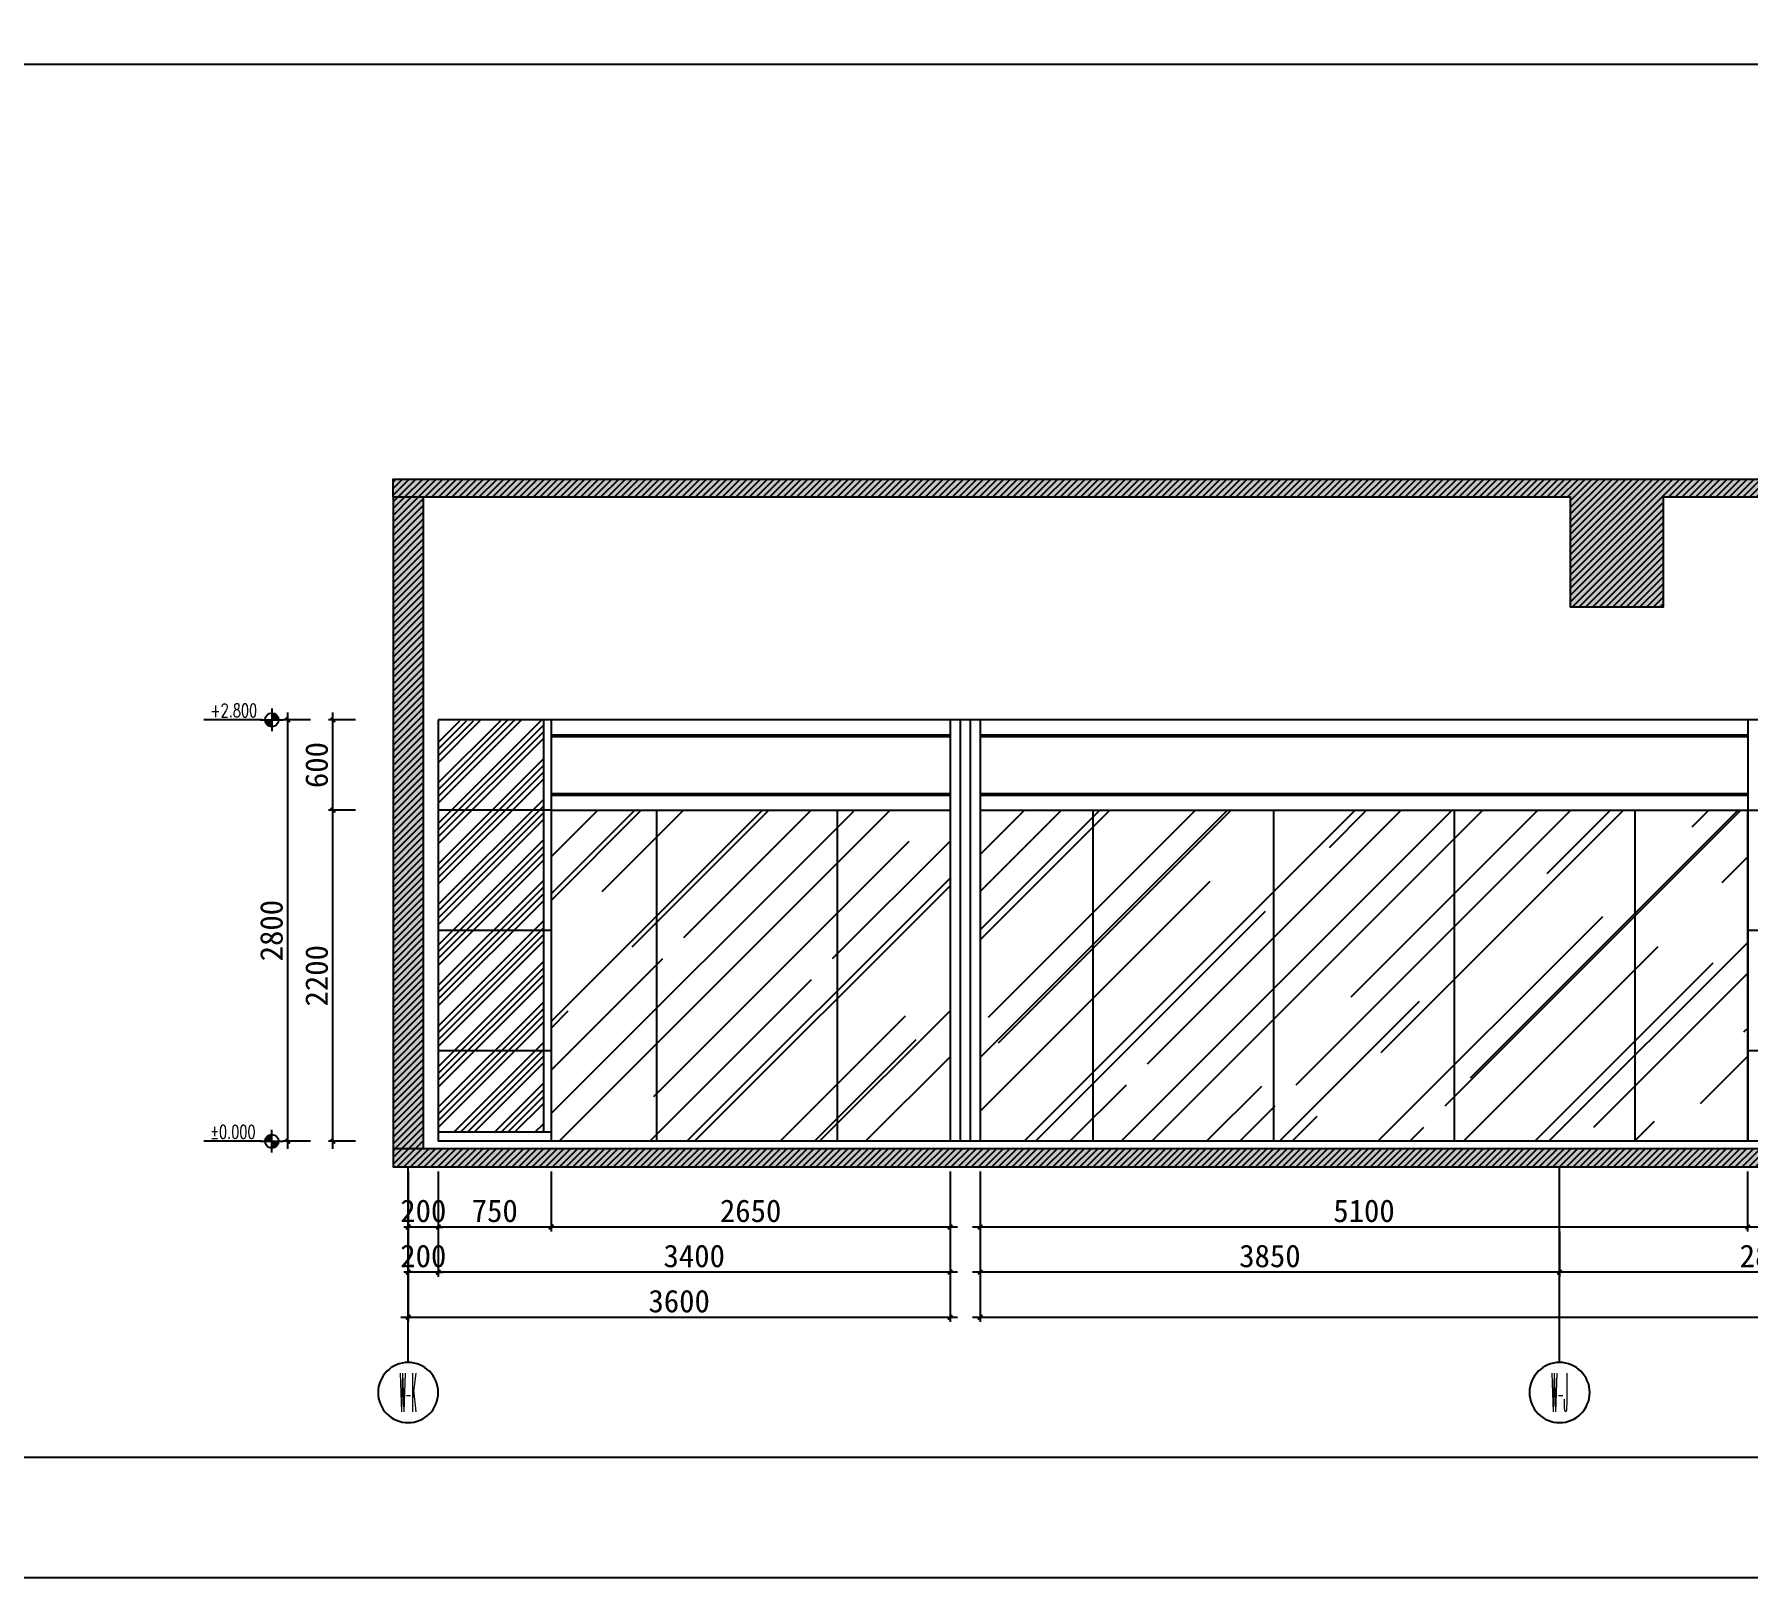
# Model space of a CAD drawing. Header units: millimetres. Extents: x 110215 to 630040, y -488650 to 141897.
# Drawn here: x 538266 to 549650, y 121786 to 132042 of the extents above; entities that cross this region are included whole.
import ezdxf
from ezdxf.enums import TextEntityAlignment as Align

# ---------------------------------------------------------------- set-up
doc = ezdxf.new("R2010")
doc.units = ezdxf.units.MM
doc.header["$LTSCALE"] = 1000
doc.layers.get('Defpoints').update_dxf_attribs({"color": 2})
for name, color, linetype in [('0-118标注', 2, 'Continuous'), ('0-140a立面通高转折线', 2, 'Continuous'), ('0-140c立面材料填充', 250, 'Continuous'), ('0-140d立面材料分隔', 146, 'Continuous'), ('0-140立面图剖切线', 4, 'Continuous')]:
    doc.layers.add(name, color=color, linetype=linetype)
doc.styles.add('_TCH_AXIS', font='COMPLEX', dxfattribs={"bigfont": 'GBCBIG'})
doc.styles.add('COMPLEX', font='COMPLEX')
doc.styles.add('DIM_FONT', font='SIMPLEX', dxfattribs={"width": 0.7, "bigfont": 'GBCBIG'})
doc.styles.add('黑体', font='simhei.ttf')
doc.dimstyles.new('50', dxfattribs={"dimscale": 50, "dimtxt": 3, "dimasz": 0.6, "dimexe": 0.6, "dimexo": 0.6, "dimtad": 1, "dimdec": 0, "dimdsep": 46, "dimtxsty": '黑体', "dimblk1": 'ARCHTICK', "dimblk2": 'ARCHTICK', "dimsah": 1, "dimcen": 0, "dimdle": 1, "dimclrd": 251, "dimclre": 251, "dimclrt": 2, "dimadec": 0, "dimazin": 0, "dimtfac": 1, "dimtdec": 0, "dimtix": 1, "dimtmove": 2, "dimatfit": 3, "dimldrblk": 'DOT', "dimfxl": 0, "dimtolj": 1, "dimtzin": 0, "dimarcsym": 0})

# ---------------------------------------------------------------- blocks, each defined once
blk = doc.blocks.new('_ArchTick')
at = {"color": 0, "linetype": 'ByBlock', "const_width": 0.4}
blk.add_lwpolyline([(-0.5, -0.5), (0.5, 0.5)], dxfattribs=at)
blk = doc.blocks.new('*D477')
at = {"color": 251, "lineweight": -2, "transparency": 16777216}
for p, q in [((544551, 124486), (544551, 124086)), ((549650, 124486), (549650, 124086)), ((549700, 124116), (544501, 124116))]:
    blk.add_line(p, q, dxfattribs=at)
at = {"layer": 'Defpoints', "color": 0, "transparency": 16777216}
for p in [(544551, 124516), (549650, 124516), (544551, 124116)]:
    blk.add_point(p, dxfattribs=at)
at = {"color": 251, "lineweight": -2, "transparency": 16777216, "xscale": 30, "yscale": 30, "zscale": 30, "rotation": 180}
blk.add_blockref('_ArchTick', (544551, 124116), dxfattribs=at)
at = {"color": 251, "lineweight": -2, "transparency": 16777216, "xscale": 30, "yscale": 30, "zscale": 30}
blk.add_blockref('_ArchTick', (549650, 124116), dxfattribs=at)
at = {"color": 2, "transparency": 16777216, "insert": (547101, 124223), "char_height": 150, "attachment_point": 5, "style": '黑体'}
blk.add_mtext('\\A1;5100', dxfattribs=at)
blk = doc.blocks.new('_DOT')
at = {"color": 0, "linetype": 'ByBlock'}
blk.add_line((-0.5, 0), (-1, 0), dxfattribs=at)
at = {"color": 0, "linetype": 'ByBlock', "const_width": 0.5}
blk.add_lwpolyline([(-0.25, 0, 1), (0.25, 0, 1)], format="xyb", close=True, dxfattribs=at)
blk = doc.blocks.new('*D478')
at = {"color": 251, "lineweight": -2, "transparency": 16777216}
for p, q in [((541701, 124486), (541701, 124086)), ((544351, 124486), (544351, 124086)), ((544401, 124116), (541651, 124116))]:
    blk.add_line(p, q, dxfattribs=at)
at = {"layer": 'Defpoints', "color": 0, "transparency": 16777216}
for p in [(541701, 124516), (544351, 124516), (541701, 124116)]:
    blk.add_point(p, dxfattribs=at)
at = {"color": 251, "lineweight": -2, "transparency": 16777216, "xscale": 30, "yscale": 30, "zscale": 30, "rotation": 180}
blk.add_blockref('_ArchTick', (541701, 124116), dxfattribs=at)
at = {"color": 251, "lineweight": -2, "transparency": 16777216, "xscale": 30, "yscale": 30, "zscale": 30}
blk.add_blockref('_ArchTick', (544351, 124116), dxfattribs=at)
at = {"color": 2, "transparency": 16777216, "insert": (543026, 124223), "char_height": 150, "attachment_point": 5, "style": '黑体'}
blk.add_mtext('\\A1;2650', dxfattribs=at)
blk = doc.blocks.new('*D479')
at = {"color": 251, "lineweight": -2, "transparency": 16777216}
for p, q in [((540951, 124486), (540951, 124086)), ((541701, 124486), (541701, 124086)), ((541751, 124116), (540901, 124116))]:
    blk.add_line(p, q, dxfattribs=at)
at = {"layer": 'Defpoints', "color": 0, "transparency": 16777216}
for p in [(540951, 124516), (541701, 124516), (540951, 124116)]:
    blk.add_point(p, dxfattribs=at)
at = {"color": 251, "lineweight": -2, "transparency": 16777216, "xscale": 30, "yscale": 30, "zscale": 30, "rotation": 180}
blk.add_blockref('_ArchTick', (540951, 124116), dxfattribs=at)
at = {"color": 251, "lineweight": -2, "transparency": 16777216, "xscale": 30, "yscale": 30, "zscale": 30}
blk.add_blockref('_ArchTick', (541701, 124116), dxfattribs=at)
at = {"color": 2, "transparency": 16777216, "insert": (541326, 124223), "char_height": 150, "attachment_point": 5, "style": '黑体'}
blk.add_mtext('\\A1;750', dxfattribs=at)
blk = doc.blocks.new('*D482')
at = {"color": 251, "lineweight": -2, "transparency": 16777216}
for p, q in [((548401, 124086), (548401, 123786)), ((551201, 124086), (551201, 123786)), ((551251, 123816), (548351, 123816))]:
    blk.add_line(p, q, dxfattribs=at)
at = {"layer": 'Defpoints', "color": 0, "transparency": 16777216}
for p in [(548401, 124116), (551201, 124116), (548401, 123816)]:
    blk.add_point(p, dxfattribs=at)
at = {"color": 251, "lineweight": -2, "transparency": 16777216, "xscale": 30, "yscale": 30, "zscale": 30, "rotation": 180}
blk.add_blockref('_ArchTick', (548401, 123816), dxfattribs=at)
at = {"color": 251, "lineweight": -2, "transparency": 16777216, "xscale": 30, "yscale": 30, "zscale": 30}
blk.add_blockref('_ArchTick', (551201, 123816), dxfattribs=at)
at = {"color": 2, "transparency": 16777216, "insert": (549801, 123923), "char_height": 150, "attachment_point": 5, "style": '黑体'}
blk.add_mtext('\\A1;2800', dxfattribs=at)
blk = doc.blocks.new('*D483')
at = {"color": 251, "lineweight": -2, "transparency": 16777216}
for p, q in [((544551, 124086), (544551, 123786)), ((548401, 124086), (548401, 123786)), ((548451, 123816), (544501, 123816))]:
    blk.add_line(p, q, dxfattribs=at)
at = {"layer": 'Defpoints', "color": 0, "transparency": 16777216}
for p in [(544551, 124116), (548401, 124116), (544551, 123816)]:
    blk.add_point(p, dxfattribs=at)
at = {"color": 251, "lineweight": -2, "transparency": 16777216, "xscale": 30, "yscale": 30, "zscale": 30, "rotation": 180}
blk.add_blockref('_ArchTick', (544551, 123816), dxfattribs=at)
at = {"color": 251, "lineweight": -2, "transparency": 16777216, "xscale": 30, "yscale": 30, "zscale": 30}
blk.add_blockref('_ArchTick', (548401, 123816), dxfattribs=at)
at = {"color": 2, "transparency": 16777216, "insert": (546476, 123923), "char_height": 150, "attachment_point": 5, "style": '黑体'}
blk.add_mtext('\\A1;3850', dxfattribs=at)
blk = doc.blocks.new('*D484')
at = {"color": 251, "lineweight": -2, "transparency": 16777216}
for p, q in [((540951, 124086), (540951, 123786)), ((544351, 124086), (544351, 123786)), ((544401, 123816), (540901, 123816))]:
    blk.add_line(p, q, dxfattribs=at)
at = {"layer": 'Defpoints', "color": 0, "transparency": 16777216}
for p in [(540951, 124116), (544351, 124116), (540951, 123816)]:
    blk.add_point(p, dxfattribs=at)
at = {"color": 251, "lineweight": -2, "transparency": 16777216, "xscale": 30, "yscale": 30, "zscale": 30, "rotation": 180}
blk.add_blockref('_ArchTick', (540951, 123816), dxfattribs=at)
at = {"color": 251, "lineweight": -2, "transparency": 16777216, "xscale": 30, "yscale": 30, "zscale": 30}
blk.add_blockref('_ArchTick', (544351, 123816), dxfattribs=at)
at = {"color": 2, "transparency": 16777216, "insert": (542651, 123923), "char_height": 150, "attachment_point": 5, "style": '黑体'}
blk.add_mtext('\\A1;3400', dxfattribs=at)
blk = doc.blocks.new('*D485')
at = {"color": 251, "lineweight": -2, "transparency": 16777216}
for p, q in [((540751, 124486), (540751, 124086)), ((540951, 124486), (540951, 124086)), ((540751, 124116), (540721, 124116)), ((540951, 124116), (540751, 124116)), ((540951, 124116), (540981, 124116))]:
    blk.add_line(p, q, dxfattribs=at)
at = {"layer": 'Defpoints', "color": 0, "transparency": 16777216}
for p in [(540751, 124516), (540951, 124516), (540751, 124116)]:
    blk.add_point(p, dxfattribs=at)
at = {"color": 251, "lineweight": -2, "transparency": 16777216, "xscale": 30, "yscale": 30, "zscale": 30}
blk.add_blockref('_ArchTick', (540751, 124116), dxfattribs=at)
at = {"color": 251, "lineweight": -2, "transparency": 16777216, "xscale": 30, "yscale": 30, "zscale": 30, "rotation": 180}
blk.add_blockref('_ArchTick', (540951, 124116), dxfattribs=at)
at = {"color": 2, "transparency": 16777216, "insert": (540851, 124223), "char_height": 150, "attachment_point": 5, "style": '黑体'}
blk.add_mtext('\\A1;200', dxfattribs=at)
blk = doc.blocks.new('*D486')
at = {"color": 251, "lineweight": -2, "transparency": 16777216}
for p, q in [((540751, 124086), (540751, 123786)), ((540951, 124086), (540951, 123786)), ((540751, 123816), (540721, 123816)), ((540951, 123816), (540751, 123816)), ((540951, 123816), (540981, 123816))]:
    blk.add_line(p, q, dxfattribs=at)
at = {"layer": 'Defpoints', "color": 0, "transparency": 16777216}
for p in [(540751, 124116), (540951, 124116), (540751, 123816)]:
    blk.add_point(p, dxfattribs=at)
at = {"color": 251, "lineweight": -2, "transparency": 16777216, "xscale": 30, "yscale": 30, "zscale": 30}
blk.add_blockref('_ArchTick', (540751, 123816), dxfattribs=at)
at = {"color": 251, "lineweight": -2, "transparency": 16777216, "xscale": 30, "yscale": 30, "zscale": 30, "rotation": 180}
blk.add_blockref('_ArchTick', (540951, 123816), dxfattribs=at)
at = {"color": 2, "transparency": 16777216, "insert": (540851, 123923), "char_height": 150, "attachment_point": 5, "style": '黑体'}
blk.add_mtext('\\A1;200', dxfattribs=at)
blk = doc.blocks.new('*D487')
at = {"color": 251, "lineweight": -2, "transparency": 16777216}
for p, q in [((540751, 123786), (540751, 123486)), ((544351, 123786), (544351, 123486)), ((544401, 123516), (540701, 123516))]:
    blk.add_line(p, q, dxfattribs=at)
at = {"layer": 'Defpoints', "color": 0, "transparency": 16777216}
for p in [(540751, 123816), (544351, 123816), (540751, 123516)]:
    blk.add_point(p, dxfattribs=at)
at = {"color": 251, "lineweight": -2, "transparency": 16777216, "xscale": 30, "yscale": 30, "zscale": 30, "rotation": 180}
blk.add_blockref('_ArchTick', (540751, 123516), dxfattribs=at)
at = {"color": 251, "lineweight": -2, "transparency": 16777216, "xscale": 30, "yscale": 30, "zscale": 30}
blk.add_blockref('_ArchTick', (544351, 123516), dxfattribs=at)
at = {"color": 2, "transparency": 16777216, "insert": (542551, 123623), "char_height": 150, "attachment_point": 5, "style": '黑体'}
blk.add_mtext('\\A1;3600', dxfattribs=at)
blk = doc.blocks.new('*D488')
at = {"color": 251, "lineweight": -2, "transparency": 16777216}
for p, q in [((544551, 123786), (544551, 123486)), ((557521, 123786), (557521, 123486)), ((557571, 123516), (544501, 123516))]:
    blk.add_line(p, q, dxfattribs=at)
at = {"layer": 'Defpoints', "color": 0, "transparency": 16777216}
for p in [(544551, 123816), (557521, 123816), (544551, 123516)]:
    blk.add_point(p, dxfattribs=at)
at = {"color": 251, "lineweight": -2, "transparency": 16777216, "xscale": 30, "yscale": 30, "zscale": 30, "rotation": 180}
blk.add_blockref('_ArchTick', (544551, 123516), dxfattribs=at)
at = {"color": 251, "lineweight": -2, "transparency": 16777216, "xscale": 30, "yscale": 30, "zscale": 30}
blk.add_blockref('_ArchTick', (557521, 123516), dxfattribs=at)
at = {"color": 2, "transparency": 16777216, "insert": (551036, 123623), "char_height": 150, "attachment_point": 5, "style": '黑体'}
blk.add_mtext('\\A1;12970', dxfattribs=at)
blk = doc.blocks.new('_AXISO')
blk.add_circle((0, 0), 0.5)
at = {"style": 'COMPLEX', "width": 1.041667}
blk.add_attdef('A', text='', height=0.56, dxfattribs=at).set_placement((-0.25, -0.28), (0.25, -0.28), align=Align.FIT)
blk = doc.blocks.new('*D489')
at = {"color": 251, "lineweight": -2, "transparency": 16777216}
for p, q in [((540251, 124636), (540251, 126936)), ((540401, 126886), (540221, 126886)), ((540401, 124686), (540221, 124686))]:
    blk.add_line(p, q, dxfattribs=at)
at = {"layer": 'Defpoints', "color": 0, "transparency": 16777216}
for p in [(540251, 126886), (540651, 126886), (540651, 124686)]:
    blk.add_point(p, dxfattribs=at)
at = {"color": 251, "lineweight": -2, "transparency": 16777216, "xscale": 30, "yscale": 30, "zscale": 30}
for p, rotation in [((540251, 126886), 90), ((540251, 124686), 270)]:
    blk.add_blockref('_ArchTick', p, dxfattribs=dict(at, rotation=rotation))
at = {"color": 2, "transparency": 16777216, "insert": (540143, 125786), "char_height": 150, "attachment_point": 5, "rotation": 90, "style": '黑体'}
blk.add_mtext('\\A1;2200', dxfattribs=at)
blk = doc.blocks.new('*D490')
at = {"color": 251, "lineweight": -2, "transparency": 16777216}
for p, q in [((540251, 126836), (540251, 127536)), ((540401, 127486), (540221, 127486)), ((540401, 126886), (540221, 126886))]:
    blk.add_line(p, q, dxfattribs=at)
at = {"layer": 'Defpoints', "color": 0, "transparency": 16777216}
for p in [(540251, 127486), (540651, 127486), (540651, 126886)]:
    blk.add_point(p, dxfattribs=at)
at = {"color": 251, "lineweight": -2, "transparency": 16777216, "xscale": 30, "yscale": 30, "zscale": 30}
for p, rotation in [((540251, 127486), 90), ((540251, 126886), 270)]:
    blk.add_blockref('_ArchTick', p, dxfattribs=dict(at, rotation=rotation))
at = {"color": 2, "transparency": 16777216, "insert": (540143, 127186), "char_height": 150, "attachment_point": 5, "rotation": 90, "style": '黑体'}
blk.add_mtext('\\A1;600', dxfattribs=at)
blk = doc.blocks.new('*D491')
at = {"color": 251, "lineweight": -2, "transparency": 16777216}
for p, q in [((539951, 124636), (539951, 127536)), ((540101, 127486), (539921, 127486)), ((540101, 124686), (539921, 124686))]:
    blk.add_line(p, q, dxfattribs=at)
at = {"layer": 'Defpoints', "color": 0, "transparency": 16777216}
for p in [(539951, 127486), (540251, 127486), (540251, 124686)]:
    blk.add_point(p, dxfattribs=at)
at = {"color": 251, "lineweight": -2, "transparency": 16777216, "xscale": 30, "yscale": 30, "zscale": 30}
for p, rotation in [((539951, 127486), 90), ((539951, 124686), 270)]:
    blk.add_blockref('_ArchTick', p, dxfattribs=dict(at, rotation=rotation))
at = {"color": 2, "transparency": 16777216, "insert": (539843, 126086), "char_height": 150, "attachment_point": 5, "rotation": 90, "style": '黑体'}
blk.add_mtext('\\A1;2800', dxfattribs=at)
blk = doc.blocks.new('*D492')
at = {"color": 251, "lineweight": -2, "transparency": 16777216}
for p, q in [((549650, 124486), (549650, 124086)), ((550250, 124486), (550250, 124086)), ((550300, 124116), (549600, 124116))]:
    blk.add_line(p, q, dxfattribs=at)
at = {"layer": 'Defpoints', "color": 0, "transparency": 16777216}
for p in [(549650, 124516), (550250, 124516), (549650, 124116)]:
    blk.add_point(p, dxfattribs=at)
at = {"color": 251, "lineweight": -2, "transparency": 16777216, "xscale": 30, "yscale": 30, "zscale": 30, "rotation": 180}
blk.add_blockref('_ArchTick', (549650, 124116), dxfattribs=at)
at = {"color": 251, "lineweight": -2, "transparency": 16777216, "xscale": 30, "yscale": 30, "zscale": 30}
blk.add_blockref('_ArchTick', (550250, 124116), dxfattribs=at)
at = {"color": 2, "transparency": 16777216, "insert": (549950, 124223), "char_height": 150, "attachment_point": 5, "style": '黑体'}
blk.add_mtext('\\A1;600', dxfattribs=at)
blk = doc.blocks.new('*U702')
at = {"extrusion": (0, 0, -1)}
for points in [[(0, 0), (1.5, 0, 0.414214), (0, 1.5)], [(0, 0), (-1.5, 0, 0.414214), (0, -1.5)]]:
    blk.add_hatch(color=256, dxfattribs=at).paths.add_polyline_path(points)
for p, q in [((-2.25, 0), (-15.09, 0)), ((-2.52, 0), (2.52, 0)), ((0, -2.52), (0, 2.52))]:
    blk.add_line(p, q)
blk.add_circle((0, 0), 1.5)
at = {"style": 'DIM_FONT', "width": 0.7, "flags": 8}
blk.add_attdef('%%P0.000', (-13.68, -0.59), '', height=3, dxfattribs=at)
blk = doc.blocks.new('*U703')
at = {"extrusion": (0, 0, -1)}
for points in [[(0, 0), (1.5, 0, -0.414214), (0, -1.5)], [(0, 0), (-1.5, 0, -0.414214), (0, 1.5)]]:
    blk.add_hatch(color=256, dxfattribs=at).paths.add_polyline_path(points)
for p, q in [((-2.25, 0), (-15.09, 0)), ((-2.52, 0), (2.52, 0)), ((0, 2.52), (0, -2.52))]:
    blk.add_line(p, q)
blk.add_circle((0, 0), 1.5)
at = {"style": 'DIM_FONT', "width": 0.7, "flags": 8}
blk.add_attdef('%%P0.000', (-13.68, 0.59), '', height=3, dxfattribs=at)

msp = doc.modelspace()

# ---------------------------------------------------------------- hatches: boundary and pattern name
h = msp.add_hatch()
h.set_pattern_fill('ANSI31', color=250, scale=10)
h.set_pattern_definition([(45, (-49634.778, -10362.405), (-22.4506403, 22.4506403), [])])
h.paths.add_polyline_path([(557519.7, 128966.1), (557519.7, 129086.1), (540649.9, 129086.1), (540649.9, 128966.1), (548473.4, 128966.1), (548473.4, 128236.1), (549087.7, 128236.1), (549087.7, 128966.1), (556702.6, 128966.1), (556702.6, 128236.1), (557502.6, 128236.1), (557502.6, 128966.1)])
h.paths.add_polyline_path([(557519.7, 124516.1), (557519.7, 124636.1), (540649.9, 124636.1), (540649.9, 124516.1)])
h = msp.add_hatch()
h.set_pattern_fill('ANSI31', color=250, scale=10)
h.set_pattern_definition([(45, (-49635.39, -10362.405), (-22.4506403, 22.4506403), [])])
h.paths.add_polyline_path([(540850.5, 128966.1), (540650.5, 128966.1), (540650.5, 124636.1), (540850.5, 124636.1)])
h = msp.add_hatch()
h.set_pattern_fill('ANSI34', color=250, scale=10)
h.set_pattern_definition([(45, (120874.48, -432.08), (-134.70384, 134.70384), []), (45, (120919.38, -432.08), (-134.70384, 134.70384), []), (45, (120964.28, -432.08), (-134.70384, 134.70384), []), (45, (121009.18, -432.08), (-134.70384, 134.70384), [])])
h.paths.add_polyline_path([(540950.5, 124746.1), (540950.5, 127478.3), (541649.7, 127486.1), (541649.7, 124746.1)])
at = {"layer": '0-140c立面材料填充'}
h = msp.add_hatch(dxfattribs=at)
h.set_pattern_fill('AR-CONC', color=256)
h.set_pattern_definition([(50, (-49634.78, -10362.4), (182.18467, -15.939086), [19.05, -209.55]), (355, (-49634.78, -10362.4), (-35.24342, 191.056845), [15.24, -167.640584]), (100.451445, (-49619.6, -10363.73), (146.941247, 175.11775), [16.19001, -178.090245]), (46.1842, (-49634.78, -10311.6), (271.07904, -42.04233), [28.575, -314.325]), (96.63556, (-49612.2, -10315.1), (237.40413, 247.42612), [24.28502, -267.13561]), (351.18415, (-49634.78, -10311.6), (237.40413, 247.42612), [22.85997, -251.45973]), (21, (-49609.38, -10324.3), (151.61439, -102.265198), [19.05, -209.55]), (326, (-49609.38, -10324.3), (61.80203, 184.187966), [15.24, -167.64]), (71.451445, (-49596.74, -10332.83), (213.41642, 81.92277), [16.19001, -178.08994]), (37.5, (-49634.78, -10362.405), (3.088603, 84.555039), [0, -165.608, 0, -170.18, 0, -168.275]), (7.5, (-49634.78, -10362.405), (66.819663, 100.180575), [0, -97.028, 0, -161.798, 0, -64.135]), (327.5, (-49691.42, -10362.405), (135.590595, -5.728744), [0, -63.5, 0, -198.12, 0, -262.89]), (317.5, (-49716.82, -10362.4), (148.129181, 25.42649), [0, -82.55, 0, -131.572, 0, -186.69])])
h.paths.add_polyline_path([(557519.7, 128966.1), (557519.7, 129086.1), (540649.9, 129086.1), (540649.9, 128966.1), (548473.4, 128966.1), (548473.4, 128236.1), (549087.7, 128236.1), (549087.7, 128966.1), (556702.6, 128966.1), (556702.6, 128236.1), (557502.6, 128236.1), (557502.6, 128966.1)])
h.paths.add_polyline_path([(557519.7, 124516.1), (557519.7, 124636.1), (540649.9, 124636.1), (540649.9, 124516.1)])
h = msp.add_hatch(dxfattribs=at)
h.set_pattern_fill('AR-CONC', color=256)
h.set_pattern_definition([(50, (-49635.39, -10362.4), (182.18467, -15.939086), [19.05, -209.55]), (355, (-49635.39, -10362.4), (-35.24342, 191.056845), [15.24, -167.640584]), (100.451445, (-49620.2, -10363.73), (146.941247, 175.11775), [16.19001, -178.090245]), (46.1842, (-49635.4, -10311.6), (271.07904, -42.04233), [28.575, -314.325]), (96.63556, (-49612.8, -10315.1), (237.40413, 247.42612), [24.28502, -267.13561]), (351.18415, (-49635.4, -10311.6), (237.40413, 247.42612), [22.85997, -251.45973]), (21, (-49609.99, -10324.3), (151.61439, -102.2652), [19.05, -209.55]), (326, (-49609.99, -10324.3), (61.80203, 184.187966), [15.24, -167.64]), (71.451445, (-49597.35, -10332.83), (213.41642, 81.92277), [16.19001, -178.08994]), (37.5, (-49635.39, -10362.405), (3.088603, 84.555039), [0, -165.608, 0, -170.18, 0, -168.275]), (7.5, (-49635.39, -10362.405), (66.819663, 100.180575), [0, -97.028, 0, -161.798, 0, -64.135]), (327.5, (-49692.03, -10362.405), (135.590595, -5.728744), [0, -63.5, 0, -198.12, 0, -262.89]), (317.5, (-49717.43, -10362.4), (148.129181, 25.42649), [0, -82.55, 0, -131.572, 0, -186.69])])
h.paths.add_polyline_path([(540850.5, 128966.1), (540650.5, 128966.1), (540650.5, 124636.1), (540850.5, 124636.1)])
h = msp.add_hatch(dxfattribs=at)
h.set_pattern_fill('AR-RROOF', color=256, scale=600, angle=45)
h.set_pattern_definition([(45, (474800.33, 211316.56), (509.117, 1357.645), [9000, -1200, 3000, -600]), (45, (475152.5, 212093), (-988.535, 140.007), [1800, -198, 3600, -450]), (45, (474651.84, 211889.3), (1921.9162, 2490.4301), [4800, -840, 2400, -600])])
h.paths.add_polyline_path([(541699.7, 124686.1), (541699.7, 126886.1), (543246.8, 126886.1), (544350.7, 126886.1), (544350.7, 126722.6), (544350.7, 124686.1)])
h = msp.add_hatch(dxfattribs=at)
h.set_pattern_fill('AR-RROOF', color=256, scale=600, angle=45)
h.set_pattern_definition([(45, (471949.36, 211316.56), (509.117, 1357.645), [9000, -1200, 3000, -600]), (45, (472301.5, 212093), (-988.5353, 140.007), [1800, -198, 3600, -450]), (45, (471800.87, 211889.3), (1921.9162, 2490.4301), [4800, -840, 2400, -600])])
h.paths.add_polyline_path([(549650.5, 126886.1), (549650.5, 124686.1), (544550.7, 124686.1), (544550.7, 126886.1)])

# ---------------------------------------------------------------- linework, layer by layer
for p, q in [((561055.3, 131841.2), (535509.9, 131841.2)), ((540650.5, 128966.1), (540650.5, 124636.1)), ((540850.5, 128966.1), (540850.5, 124636.1)), ((561055.3, 122585.6), (535509.9, 122585.6))]:
    msp.add_line(p, q)
for points in [[(535509.9, 141896.8), (561055.3, 141896.8), (561055.3, 121785.6), (535509.9, 121785.6)], [(557519.7, 124636.1), (540650.5, 124636.1), (540650.5, 124516.1), (557519.7, 124516.1)]]:
    msp.add_lwpolyline(points, close=True)
msp.add_lwpolyline([(557519.7, 129086.1), (557519.7, 128966.1), (557503.2, 128966.1), (557503.2, 128236.1), (556703.2, 128236.1), (556703.2, 128966.1), (549088.3, 128966.1), (549088.3, 128236.1), (548474, 128236.1), (548474, 128966.1), (540650.5, 128966.1), (540650.5, 129086.1), (557519.7, 129086.1)])
at = {"layer": '0-118标注'}
for p, q in [((540750.5, 123216.1, 13.8), (540750.5, 124516.1)), ((548400.5, 123216.1, 13.8), (548400.5, 124516.1))]:
    msp.add_line(p, q, dxfattribs=at)
at = {"layer": '0-140a立面通高转折线', "color": 8}
for p, q in [((542400.1, 126886.1), (542400.1, 124686.1)), ((543600.1, 126886.1), (543600.1, 124686.1)), ((545300.3, 126886.1), (545300.3, 124686.1)), ((546500.3, 126886.1), (546500.3, 124686.1)), ((547700.3, 126886.1), (547700.3, 124686.1)), ((548900.3, 126886.1), (548900.3, 124686.1))]:
    msp.add_line(p, q, dxfattribs=at)
at = {"layer": '0-140c立面材料填充', "color": 251}
for p, q in [((541699.7, 126886.1), (540950.5, 126886.1)), ((541699.7, 126086.1), (540950.5, 126086.1)), ((557519.7, 126086.1), (549650.5, 126086.1)), ((541699.7, 125286.1), (540950.5, 125286.1)), ((557519.7, 125286.1), (549650.5, 125286.1))]:
    msp.add_line(p, q, dxfattribs=at)
at = {"layer": '0-140d立面材料分隔', "color": 8}
msp.add_line((541649.7, 127486.1), (541649.7, 124746.1), dxfattribs=at)
at = {"layer": '0-140d立面材料分隔'}
for p, q in [((541699.7, 127486.1), (541699.7, 124686.1)), ((549650.5, 127486.1), (549650.5, 124686.1)), ((541699.7, 127386.1), (544350.7, 127386.1)), ((541699.7, 127376.1), (544350.7, 127376.1)), ((544550.7, 127386.1), (549650.5, 127386.1)), ((544550.7, 127376.1), (549650.5, 127376.1)), ((541699.7, 126996.1), (544350.7, 126996.1)), ((541699.7, 126986.1), (544350.7, 126986.1)), ((544550.7, 126996.1), (549650.5, 126996.1)), ((544550.7, 126986.1), (549650.5, 126986.1)), ((541699.7, 126886.1), (544350.7, 126886.1)), ((544550.7, 126886.1), (549650.5, 126886.1)), ((541699.7, 124746.1), (540950.5, 124746.1))]:
    msp.add_line(p, q, dxfattribs=at)
msp.add_lwpolyline([(549650.5, 124686.1), (549650.5, 126886.1), (550250.5, 126886.1), (550250.5, 124686.1)], dxfattribs=at)
at = {"layer": '0-140立面图剖切线'}
for p, q in [((557519.7, 127486.1), (540950.5, 127486.1)), ((540950.5, 127486.1), (540950.5, 124686.1)), ((544350.7, 127486.1), (544350.7, 124686.1)), ((544417.3, 127486.1), (544417.3, 124686.1)), ((544484, 127486.1), (544484, 124686.1)), ((544550.7, 127486.1), (544550.7, 124686.1)), ((557519.7, 124686.1), (540950.5, 124686.1))]:
    msp.add_line(p, q, dxfattribs=at)

# ---------------------------------------------------------------- block references
at = {"layer": '0-118标注'}
ref = msp.add_blockref('*U703', (539844.9, 127486.1), dxfattribs=dict(at, xscale=30, yscale=30, zscale=30))
ref.add_attrib('%%P0.000', '+2.800', (539434.4, 127503.8), dxfattribs={"layer": '0', "color": 7, "height": 90, "style": 'DIM_FONT', "width": 0.7, "flags": 8})
ref = msp.add_blockref('*U702', (539844.9, 124686.1), dxfattribs=dict(at, xscale=30, yscale=30, zscale=30))
ref.add_attrib('%%P0.000', '±0.000', (539434.4, 124703.8), dxfattribs={"layer": '0', "color": 7, "height": 90, "style": 'DIM_FONT', "width": 0.7, "flags": 8})
ref = msp.add_blockref('_AXISO', (540750.5, 123016.1, 13.8), dxfattribs=dict(at, xscale=-400, yscale=400, zscale=400))
ref.add_attrib('A', 'W-K', dxfattribs={"layer": '0', "height": 257.36, "style": '_TCH_AXIS', "width": 0.130435}).set_placement((540695.4, 122887.4, 13.8), (540805.7, 122887.4, 13.8), align=Align.FIT)
ref = msp.add_blockref('_AXISO', (548400.5, 123016.1, 13.8), dxfattribs=dict(at, xscale=-400, yscale=400, zscale=400))
ref.add_attrib('A', 'W-J', dxfattribs={"layer": '0', "height": 257.36, "style": '_TCH_AXIS', "width": 0.147541}).set_placement((548345.4, 122887.4, 13.8), (548455.7, 122887.4, 13.8), align=Align.FIT)

# ---------------------------------------------------------------- dimensions: what is measured, and where the dimension line sits
for base, p1, p2, picture, middle in [((539950.5, 127486.1), (540250.5, 124686.1), (540250.5, 127486.1), '*D491', (539843.4, 126086.1)), ((540250.5, 127486.1), (540650.5, 126886.1), (540650.5, 127486.1), '*D490', (540143.4, 127186.1)), ((540250.5, 126886.1), (540650.5, 124686.1), (540650.5, 126886.1), '*D489', (540143.4, 125786.1))]:
    dim = msp.add_linear_dim(base=base, p1=p1, p2=p2, angle=90, dimstyle='50')
    dim.commit()
    dim.dimension.update_dxf_attribs({"geometry": picture, "text_midpoint": middle})
for base, p1, p2, picture, middle in [((540750.5, 124116.1), (540950.5, 124516.1), (540750.5, 124516.1), '*D485', (540850.5, 124223.2)), ((540950.5, 124116.1), (541700.7, 124516.1), (540950.5, 124516.1), '*D479', (541325.6, 124223.2)), ((541700.7, 124116.1), (544350.7, 124516.1), (541700.7, 124516.1), '*D478', (543025.7, 124223.2)), ((544550.7, 124116.1), (549650.5, 124516.1), (544550.7, 124516.1), '*D477', (547100.6, 124223.2)), ((549650.5, 124116.1), (550250.5, 124516.1), (549650.5, 124516.1), '*D492', (549950.5, 124223.2)), ((540750.5, 123816.1), (540950.5, 124116.1), (540750.5, 124116.1), '*D486', (540850.5, 123923.2)), ((540950.5, 123816.1), (544350.7, 124116.1), (540950.5, 124116.1), '*D484', (542650.6, 123923.2)), ((544550.7, 123816.1), (548400.5, 124116.1), (544550.7, 124116.1), '*D483', (546475.6, 123923.2)), ((548400.5, 123816.1), (551200.5, 124116.1), (548400.5, 124116.1), '*D482', (549800.5, 123923.2)), ((540750.5, 123516.1), (544350.7, 123816.1), (540750.5, 123816.1), '*D487', (542550.6, 123623.2)), ((544550.7, 123516.1), (557520.7, 123816.1), (544550.7, 123816.1), '*D488', (551035.7, 123623.2))]:
    dim = msp.add_linear_dim(base=base, p1=p1, p2=p2, angle=180, dimstyle='50', override={"dimfxl": 10, "dimarcsym": 1})
    dim.commit()
    dim.dimension.update_dxf_attribs({"geometry": picture, "text_midpoint": middle})

doc.saveas('drawing.dxf')
